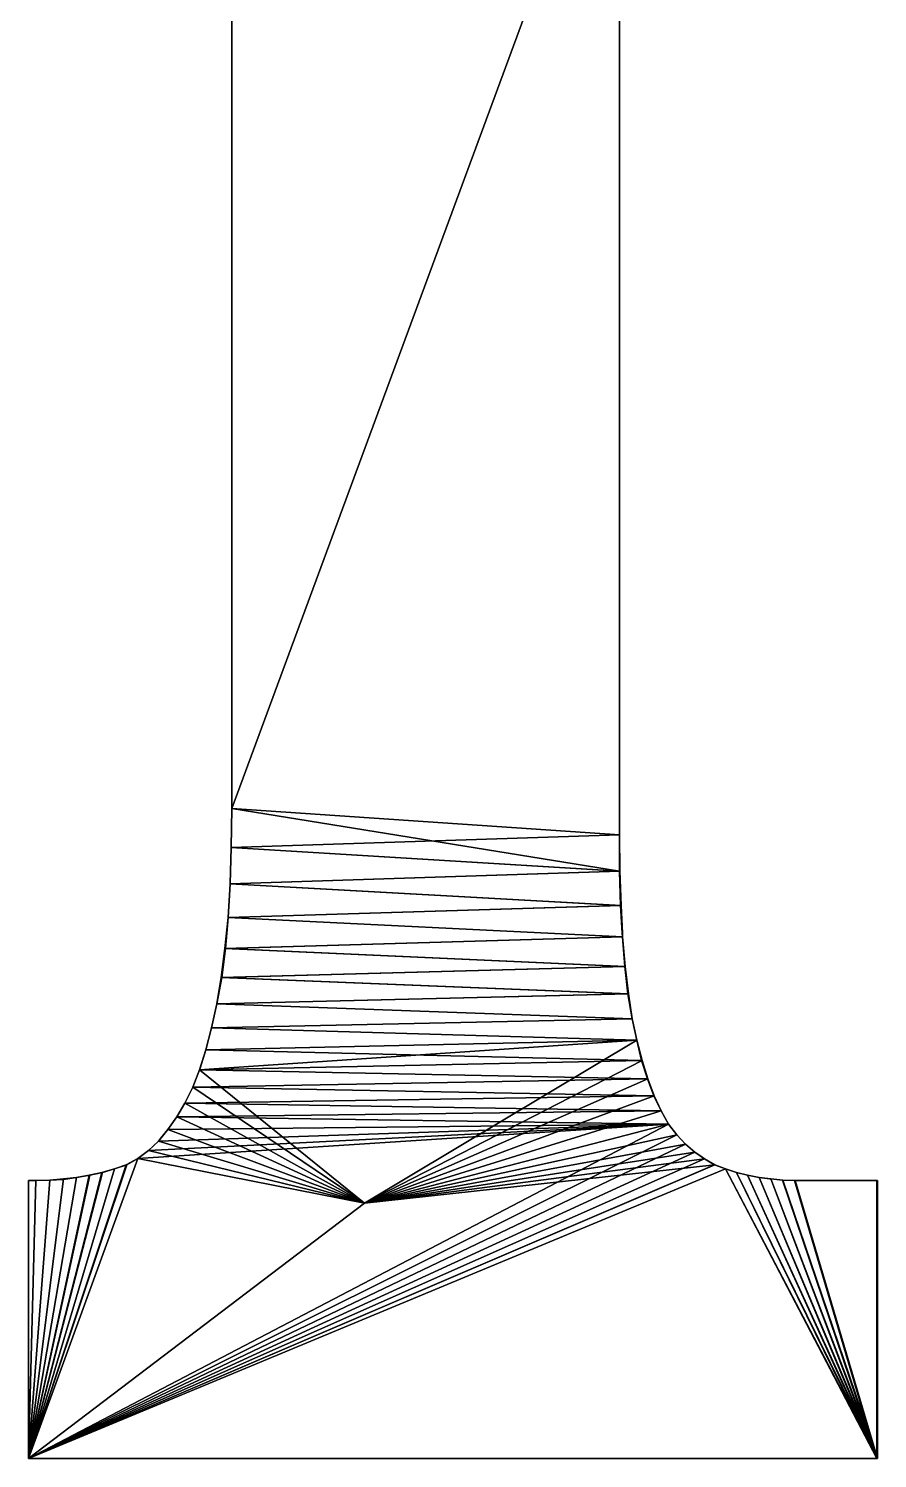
# Model space of a CAD drawing. Extents: x -29.1 to 29.1, y -25 to 25.
# Drawn here: x 10.502 to 12.111, y 3.1 to 5.812 of the extents above; entities that cross this region are included whole.
import ezdxf

# ---------------------------------------------------------------- set-up
doc = ezdxf.new("R2010")
doc.units = 0
doc.header["$MEASUREMENT"] = 0
doc.layers.add('ConstrLine', color=7, linetype='Continuous')
doc.layers.add('ObjLayer', color=2, linetype='Continuous')

msp = doc.modelspace()

# ---------------------------------------------------------------- linework, layer by layer
at = {"layer": 'ConstrLine'}
for p, q in [((10.887, 4.333, 4), (10.887, 7.198, 4)), ((11.622, 6.324, 4), (11.622, 4.214, 4)), ((10.886, 4.259, 4), (10.887, 4.333, 4)), ((10.884, 4.19, 4), (10.886, 4.259, 4)), ((11.622, 4.214, 4), (11.624, 4.149, 4)), ((10.88, 4.126, 4), (10.884, 4.19, 4)), ((10.874, 4.067, 4), (10.88, 4.126, 4)), ((11.624, 4.149, 4), (11.628, 4.089, 4)), ((11.628, 4.089, 4), (11.632, 4.033, 4)), ((10.867, 4.012, 4), (10.874, 4.067, 4)), ((11.632, 4.033, 4), (11.638, 3.981, 4)), ((10.859, 3.962, 4), (10.867, 4.012, 4)), ((10.849, 3.917, 4), (10.859, 3.962, 4)), ((11.638, 3.981, 4), (11.646, 3.934, 4)), ((11.646, 3.934, 4), (11.655, 3.893, 4)), ((10.838, 3.875, 4), (10.849, 3.917, 4)), ((11.655, 3.893, 4), (11.664, 3.855, 4)), ((10.826, 3.837, 4), (10.838, 3.875, 4)), ((11.664, 3.855, 4), (11.675, 3.82, 4)), ((10.813, 3.804, 4), (10.826, 3.837, 4)), ((10.798, 3.774, 4), (10.813, 3.804, 4)), ((11.675, 3.82, 4), (11.687, 3.788, 4)), ((10.783, 3.748, 4), (10.798, 3.774, 4)), ((11.687, 3.788, 4), (11.701, 3.759, 4)), ((10.766, 3.724, 4), (10.783, 3.748, 4)), ((11.701, 3.759, 4), (11.715, 3.734, 4)), ((10.748, 3.702, 4), (10.766, 3.724, 4)), ((11.715, 3.734, 4), (11.731, 3.714, 4)), ((10.729, 3.684, 4), (10.748, 3.702, 4)), ((11.731, 3.714, 4), (11.747, 3.696, 4)), ((11.747, 3.696, 4), (11.765, 3.681, 4)), ((10.687, 3.657, 4), (10.709, 3.669, 4)), ((10.709, 3.669, 4), (10.729, 3.684, 4)), ((11.765, 3.681, 4), (11.783, 3.668, 4)), ((11.783, 3.668, 4), (11.802, 3.657, 4)), ((10.593, 3.633, 4), (10.617, 3.637, 4)), ((10.617, 3.637, 4), (10.641, 3.642, 4)), ((10.641, 3.642, 4), (10.665, 3.649, 4)), ((10.665, 3.649, 4), (10.687, 3.657, 4)), ((11.802, 3.657, 4), (11.823, 3.649, 4)), ((11.823, 3.649, 4), (11.844, 3.642, 4)), ((11.844, 3.642, 4), (11.865, 3.637, 4)), ((11.865, 3.637, 4), (11.887, 3.633, 4)), ((10.502, 3.1, 4), (10.502, 3.627, 4)), ((10.502, 3.627, 4), (10.516, 3.627, 4)), ((10.516, 3.627, 4), (10.542, 3.628, 4)), ((10.542, 3.628, 4), (10.568, 3.63, 4)), ((10.568, 3.63, 4), (10.593, 3.633, 4)), ((11.887, 3.633, 4), (11.909, 3.63, 4)), ((11.909, 3.63, 4), (11.931, 3.628, 4)), ((11.931, 3.628, 4), (11.954, 3.627, 4)), ((11.954, 3.627, 4), (12.11, 3.627, 4)), ((12.11, 3.627, 4), (12.11, 3.1, 4)), ((12.11, 3.1, 4), (10.502, 3.1, 4))]:
    msp.add_line(p, q, dxfattribs=at)
for points in [[(10.887, 4.333, 5), (10.887, 7.198, 5), (10.887, 7.198, 4)], [(10.887, 7.198, 4), (10.887, 4.333, 4), (10.887, 4.333, 5)], [(10.887, 4.333, 5), (11.622, 6.324, 5), (10.887, 7.198, 5)], [(10.887, 4.333, 5), (11.622, 6.324, 5), (10.887, 7.198, 5)], [(10.887, 7.198, 4), (10.887, 4.333, 5), (10.887, 7.198, 5)], [(10.887, 7.198, 4), (10.887, 4.333, 4), (10.887, 4.333, 5)], [(11.622, 6.324, 5), (10.887, 4.333, 5), (11.622, 4.214, 5)], [(11.622, 6.324, 5), (10.887, 4.333, 5), (11.622, 4.283, 5)], [(11.622, 6.324, 5), (11.622, 4.214, 5), (11.622, 4.214, 4)], [(11.622, 6.324, 5), (11.622, 4.214, 4), (11.622, 6.324, 4)], [(11.622, 4.283, 4), (11.622, 6.324, 4), (11.622, 4.283, 5)], [(11.622, 6.324, 5), (11.622, 4.283, 5), (11.622, 6.324, 4)], [(10.887, 4.333, 4), (10.886, 4.259, 4), (10.886, 4.259, 5)], [(10.887, 4.333, 4), (10.886, 4.259, 5), (10.887, 4.333, 5)], [(10.887, 4.333, 5), (10.886, 4.259, 5), (11.622, 4.214, 5)], [(10.887, 4.333, 5), (10.886, 4.259, 5), (11.622, 4.283, 5)], [(10.887, 4.333, 4), (10.886, 4.259, 4), (10.886, 4.259, 5)], [(10.887, 4.333, 4), (10.886, 4.259, 5), (10.887, 4.333, 5)], [(10.886, 4.259, 4), (10.884, 4.19, 4), (10.884, 4.19, 5)], [(10.886, 4.259, 4), (10.884, 4.19, 5), (10.886, 4.259, 5)], [(10.886, 4.259, 5), (10.884, 4.19, 5), (11.622, 4.214, 5)], [(10.884, 4.19, 5), (11.623, 4.214, 5), (10.886, 4.259, 5)], [(10.886, 4.259, 4), (10.884, 4.19, 4), (10.884, 4.19, 5)], [(10.886, 4.259, 4), (10.884, 4.19, 5), (10.886, 4.259, 5)], [(11.622, 4.283, 5), (10.886, 4.259, 5), (11.623, 4.214, 5)], [(11.622, 4.283, 4), (11.622, 4.283, 5), (11.623, 4.214, 5)], [(11.622, 4.283, 4), (11.623, 4.214, 5), (11.623, 4.214, 4)], [(11.624, 4.149, 5), (11.622, 4.214, 5), (10.884, 4.19, 5)], [(11.623, 4.214, 5), (10.884, 4.19, 5), (11.625, 4.149, 5)], [(11.622, 4.214, 4), (11.622, 4.214, 5), (11.624, 4.149, 5)], [(11.622, 4.214, 4), (11.624, 4.149, 5), (11.624, 4.149, 4)], [(11.623, 4.214, 4), (11.623, 4.214, 5), (11.625, 4.149, 5)], [(11.623, 4.214, 4), (11.625, 4.149, 5), (11.625, 4.149, 4)], [(10.884, 4.19, 5), (10.88, 4.126, 5), (11.624, 4.149, 5)], [(10.884, 4.19, 4), (10.88, 4.126, 4), (10.88, 4.126, 5)], [(10.884, 4.19, 4), (10.88, 4.126, 5), (10.884, 4.19, 5)], [(10.88, 4.126, 5), (11.625, 4.149, 5), (10.884, 4.19, 5)], [(10.884, 4.19, 4), (10.88, 4.126, 4), (10.88, 4.126, 5)], [(10.884, 4.19, 4), (10.88, 4.126, 5), (10.884, 4.19, 5)], [(10.88, 4.126, 5), (10.874, 4.067, 5), (11.628, 4.089, 5)], [(10.874, 4.067, 5), (10.88, 4.126, 5), (10.877, 4.096, 4)], [(10.88, 4.126, 5), (10.875, 4.067, 5), (11.628, 4.089, 5)], [(10.88, 4.126, 5), (10.8775, 4.096, 4), (10.875, 4.067, 5)], [(10.88, 4.126, 4), (10.877, 4.096, 4), (10.88, 4.126, 5)], [(10.88, 4.126, 4), (10.8775, 4.096, 4), (10.88, 4.126, 5)], [(11.628, 4.089, 5), (11.624, 4.149, 5), (10.88, 4.126, 5)], [(11.625, 4.149, 5), (10.88, 4.126, 5), (11.628, 4.089, 5)], [(11.624, 4.149, 4), (11.624, 4.149, 5), (11.6275, 4.096, 4)], [(11.624, 4.149, 5), (11.628, 4.089, 5), (11.6275, 4.096, 4)], [(11.625, 4.149, 4), (11.625, 4.149, 5), (11.6276, 4.096, 4)], [(11.625, 4.149, 5), (11.628, 4.089, 5), (11.6276, 4.096, 4)], [(10.877, 4.096, 4), (10.874, 4.067, 4), (10.874, 4.067, 5)], [(10.875, 4.067, 4), (10.875, 4.067, 5), (10.8775, 4.096, 4)], [(11.628, 4.089, 4), (11.6275, 4.096, 4), (11.628, 4.089, 5)], [(11.628, 4.089, 4), (11.6276, 4.096, 4), (11.628, 4.089, 5)], [(11.632, 4.033, 5), (11.628, 4.089, 5), (10.874, 4.067, 5)], [(11.633, 4.033, 5), (11.628, 4.089, 5), (10.875, 4.067, 5)], [(11.628, 4.089, 4), (11.628, 4.089, 5), (11.632, 4.033, 5)], [(11.628, 4.089, 4), (11.632, 4.033, 5), (11.632, 4.033, 4)], [(11.628, 4.089, 4), (11.628, 4.089, 5), (11.633, 4.033, 5)], [(11.628, 4.089, 4), (11.633, 4.033, 5), (11.633, 4.033, 4)], [(10.874, 4.067, 4), (10.867, 4.012, 4), (10.867, 4.012, 5)], [(10.874, 4.067, 4), (10.867, 4.012, 5), (10.874, 4.067, 5)], [(10.874, 4.067, 5), (10.867, 4.012, 5), (11.632, 4.033, 5)], [(10.875, 4.067, 5), (10.868, 4.012, 5), (11.633, 4.033, 5)], [(10.875, 4.067, 5), (10.875, 4.067, 4), (10.868, 4.012, 5)], [(10.868, 4.012, 4), (10.868, 4.012, 5), (10.875, 4.067, 4)], [(11.638, 3.981, 5), (11.632, 4.033, 5), (10.867, 4.012, 5)], [(11.639, 3.981, 5), (11.633, 4.033, 5), (10.868, 4.012, 5)], [(11.632, 4.033, 4), (11.632, 4.033, 5), (11.638, 3.981, 5)], [(11.632, 4.033, 4), (11.638, 3.981, 5), (11.638, 3.981, 4)], [(11.633, 4.033, 4), (11.633, 4.033, 5), (11.639, 3.981, 5)], [(11.633, 4.033, 4), (11.639, 3.981, 5), (11.639, 3.981, 4)], [(10.867, 4.012, 5), (10.859, 3.962, 5), (11.638, 3.981, 5)], [(10.867, 4.012, 4), (10.859, 3.962, 4), (10.859, 3.962, 5)], [(10.867, 4.012, 4), (10.859, 3.962, 5), (10.867, 4.012, 5)], [(10.868, 4.012, 5), (10.859, 3.962, 5), (11.639, 3.981, 5)], [(10.868, 4.012, 4), (10.859, 3.962, 5), (10.868, 4.012, 5)], [(10.859, 3.962, 5), (10.868, 4.012, 4), (10.859, 3.962, 4)], [(10.859, 3.962, 4), (10.849, 3.917, 4), (10.849, 3.917, 5)], [(10.859, 3.962, 4), (10.849, 3.917, 5), (10.859, 3.962, 5)], [(10.859, 3.962, 5), (10.849, 3.917, 5), (11.646, 3.934, 5)], [(10.859, 3.962, 5), (10.849, 3.917, 5), (11.646, 3.934, 5)], [(10.859, 3.962, 5), (10.859, 3.962, 4), (10.849, 3.917, 5)], [(10.849, 3.917, 4), (10.849, 3.917, 5), (10.859, 3.962, 4)], [(11.646, 3.934, 5), (11.638, 3.981, 5), (10.859, 3.962, 5)], [(11.646, 3.934, 5), (11.639, 3.981, 5), (10.859, 3.962, 5)], [(11.638, 3.981, 4), (11.638, 3.981, 5), (11.646, 3.934, 5)], [(11.638, 3.981, 4), (11.646, 3.934, 5), (11.646, 3.934, 4)], [(11.639, 3.981, 4), (11.639, 3.981, 5), (11.646, 3.934, 5)], [(11.639, 3.981, 4), (11.646, 3.934, 5), (11.646, 3.934, 4)], [(11.655, 3.893, 5), (11.646, 3.934, 5), (10.849, 3.917, 5)], [(11.646, 3.934, 5), (10.849, 3.917, 5), (11.655, 3.893, 5)], [(11.646, 3.934, 4), (11.646, 3.934, 5), (11.655, 3.893, 5)], [(11.646, 3.934, 4), (11.655, 3.893, 5), (11.655, 3.893, 4)], [(11.646, 3.934, 5), (11.655, 3.893, 5), (11.651, 3.9112, 4)], [(11.646, 3.934, 4), (11.646, 3.934, 5), (11.651, 3.9112, 4)], [(10.849, 3.917, 5), (10.838, 3.875, 5), (11.655, 3.893, 5)], [(10.849, 3.917, 4), (10.838, 3.875, 4), (10.838, 3.875, 5)], [(10.849, 3.917, 4), (10.838, 3.875, 5), (10.849, 3.917, 5)], [(10.838, 3.875, 5), (11.655, 3.893, 5), (10.849, 3.917, 5)], [(10.849, 3.917, 4), (10.838, 3.875, 4), (10.849, 3.917, 5)], [(10.838, 3.875, 5), (10.849, 3.917, 5), (10.838, 3.875, 4)], [(11.655, 3.893, 4), (11.651, 3.9112, 4), (11.655, 3.893, 5)], [(10.838, 3.875, 5), (10.826, 3.837, 5), (11.655, 3.893, 5)], [(11.139, 3.584, 5), (11.655, 3.893, 5), (10.826, 3.837, 5)], [(11.664, 3.855, 5), (11.655, 3.893, 5), (10.838, 3.875, 5)], [(11.655, 3.893, 5), (11.139, 3.584, 5), (11.665, 3.855, 5)], [(11.655, 3.893, 4), (11.655, 3.893, 5), (11.664, 3.855, 5)], [(11.655, 3.893, 4), (11.664, 3.855, 5), (11.664, 3.855, 4)], [(11.665, 3.855, 4), (11.655, 3.893, 4), (11.665, 3.855, 5)], [(11.655, 3.893, 5), (11.665, 3.855, 5), (11.655, 3.893, 4)], [(10.838, 3.875, 5), (10.826, 3.837, 5), (11.664, 3.855, 5)], [(10.838, 3.875, 4), (10.826, 3.837, 4), (10.826, 3.837, 5)], [(10.838, 3.875, 4), (10.826, 3.837, 5), (10.838, 3.875, 5)], [(10.838, 3.875, 5), (10.8269, 3.84, 4), (10.826, 3.837, 5)], [(11.675, 3.82, 5), (11.664, 3.855, 5), (10.826, 3.837, 5)], [(10.838, 3.875, 4), (10.8269, 3.84, 4), (10.838, 3.875, 5)], [(11.676, 3.82, 5), (11.665, 3.855, 5), (11.139, 3.584, 5)], [(11.664, 3.855, 4), (11.664, 3.855, 5), (11.675, 3.82, 5)], [(11.664, 3.855, 4), (11.675, 3.82, 5), (11.675, 3.82, 4)], [(11.676, 3.82, 5), (11.6697, 3.84, 4), (11.665, 3.855, 5)], [(11.665, 3.855, 4), (11.665, 3.855, 5), (11.6697, 3.84, 4)], [(10.826, 3.837, 5), (10.813, 3.804, 5), (11.675, 3.82, 5)], [(10.826, 3.837, 4), (10.813, 3.804, 4), (10.813, 3.804, 5)], [(10.826, 3.837, 4), (10.813, 3.804, 5), (10.826, 3.837, 5)], [(10.826, 3.837, 5), (10.813, 3.804, 5), (11.139, 3.584, 5)], [(10.826, 3.837, 5), (10.826, 3.837, 4), (10.813, 3.804, 5)], [(10.813, 3.804, 4), (10.813, 3.804, 5), (10.826, 3.837, 4)], [(10.826, 3.837, 4), (10.826, 3.837, 5), (10.8269, 3.84, 4)], [(11.6697, 3.84, 4), (11.676, 3.82, 5), (11.676, 3.82, 4)], [(10.798, 3.774, 5), (11.687, 3.788, 5), (10.813, 3.804, 5)], [(10.813, 3.804, 4), (10.798, 3.774, 4), (10.798, 3.774, 5)], [(10.813, 3.804, 4), (10.798, 3.774, 5), (10.813, 3.804, 5)], [(10.813, 3.804, 5), (10.798, 3.774, 5), (11.139, 3.584, 5)], [(10.798, 3.774, 5), (10.813, 3.804, 5), (10.798, 3.774, 4)], [(10.813, 3.804, 4), (10.798, 3.774, 4), (10.813, 3.804, 5)], [(11.675, 3.82, 5), (10.813, 3.804, 5), (11.687, 3.788, 5)], [(11.676, 3.82, 5), (11.139, 3.584, 5), (11.688, 3.788, 5)], [(11.675, 3.82, 4), (11.675, 3.82, 5), (11.687, 3.788, 5)], [(11.675, 3.82, 4), (11.687, 3.788, 5), (11.687, 3.788, 4)], [(11.688, 3.788, 4), (11.676, 3.82, 5), (11.688, 3.788, 5)], [(11.676, 3.82, 4), (11.676, 3.82, 5), (11.688, 3.788, 4)], [(10.783, 3.748, 5), (11.701, 3.759, 5), (10.798, 3.774, 5)], [(10.798, 3.774, 4), (10.783, 3.748, 4), (10.783, 3.748, 5)], [(10.798, 3.774, 4), (10.783, 3.748, 5), (10.798, 3.774, 5)], [(10.798, 3.774, 5), (10.783, 3.748, 5), (11.139, 3.584, 5)], [(10.798, 3.774, 5), (10.798, 3.774, 4), (10.783, 3.748, 5)], [(10.783, 3.748, 5), (10.798, 3.774, 4), (10.783, 3.748, 4)], [(11.687, 3.788, 5), (10.798, 3.774, 5), (11.701, 3.759, 5)], [(11.688, 3.788, 5), (11.139, 3.584, 5), (11.701, 3.759, 5)], [(11.687, 3.788, 4), (11.687, 3.788, 5), (11.701, 3.759, 5)], [(11.687, 3.788, 4), (11.701, 3.759, 5), (11.701, 3.759, 4)], [(11.701, 3.759, 5), (11.701, 3.759, 4), (11.688, 3.788, 5)], [(11.688, 3.788, 4), (11.688, 3.788, 5), (11.701, 3.759, 4)], [(10.766, 3.724, 5), (11.715, 3.734, 5), (10.783, 3.748, 5)], [(10.783, 3.748, 4), (10.766, 3.724, 4), (10.766, 3.724, 5)], [(10.783, 3.748, 4), (10.766, 3.724, 5), (10.783, 3.748, 5)], [(10.783, 3.748, 5), (10.766, 3.724, 5), (11.139, 3.584, 5)], [(10.783, 3.748, 5), (10.783, 3.748, 4), (10.766, 3.724, 5)], [(10.783, 3.748, 4), (10.766, 3.724, 4), (10.766, 3.724, 5)], [(11.701, 3.759, 5), (10.783, 3.748, 5), (11.715, 3.734, 5)], [(11.701, 3.759, 5), (11.139, 3.584, 5), (11.715, 3.734, 5)], [(11.701, 3.759, 4), (11.701, 3.759, 5), (11.715, 3.734, 5)], [(11.701, 3.759, 4), (11.715, 3.734, 5), (11.715, 3.734, 4)], [(11.701, 3.759, 4), (11.701, 3.759, 5), (11.715, 3.734, 5)], [(11.715, 3.734, 5), (11.715, 3.734, 4), (11.701, 3.759, 4)], [(10.502, 3.1, 5), (11.715, 3.734, 5), (10.709, 3.669, 5)], [(11.731, 3.714, 5), (11.715, 3.734, 5), (10.502, 3.1, 5)], [(10.729, 3.684, 5), (10.709, 3.669, 5), (11.715, 3.734, 5)], [(10.729, 3.684, 5), (11.715, 3.734, 5), (10.748, 3.702, 5)], [(10.748, 3.702, 5), (11.715, 3.734, 5), (10.766, 3.724, 5)], [(10.748, 3.702, 5), (10.766, 3.724, 5), (10.752, 3.7069, 4)], [(10.748, 3.702, 5), (11.139, 3.584, 5), (10.766, 3.724, 5)], [(10.748, 3.702, 5), (10.766, 3.724, 5), (10.748, 3.702, 4)], [(10.766, 3.724, 4), (10.748, 3.702, 4), (10.766, 3.724, 5)], [(10.766, 3.724, 4), (10.752, 3.7069, 4), (10.766, 3.724, 5)], [(11.715, 3.734, 5), (11.139, 3.584, 5), (11.731, 3.714, 5)], [(11.715, 3.734, 4), (11.715, 3.734, 5), (11.731, 3.714, 5)], [(11.715, 3.734, 4), (11.731, 3.714, 5), (11.731, 3.714, 4)], [(11.715, 3.734, 5), (11.731, 3.714, 5), (11.715, 3.734, 4)], [(11.731, 3.714, 4), (11.715, 3.734, 4), (11.731, 3.714, 5)], [(11.747, 3.696, 5), (11.731, 3.714, 5), (10.502, 3.1, 5)], [(11.765, 3.681, 5), (11.747, 3.696, 5), (10.502, 3.1, 5)], [(10.729, 3.684, 4), (10.729, 3.684, 5), (10.748, 3.702, 5)], [(10.729, 3.684, 4), (10.748, 3.702, 5), (10.748, 3.702, 4)], [(10.748, 3.702, 5), (10.729, 3.684, 5), (11.139, 3.584, 5)], [(10.748, 3.702, 5), (10.748, 3.702, 4), (10.729, 3.684, 5)], [(10.729, 3.684, 4), (10.729, 3.684, 5), (10.748, 3.702, 4)], [(10.752, 3.7069, 4), (10.748, 3.702, 4), (10.748, 3.702, 5)], [(11.731, 3.714, 5), (11.139, 3.584, 5), (11.747, 3.696, 5)], [(11.747, 3.696, 5), (11.139, 3.584, 5), (11.765, 3.681, 5)], [(11.731, 3.714, 4), (11.731, 3.714, 5), (11.747, 3.696, 5)], [(11.731, 3.714, 4), (11.747, 3.696, 5), (11.747, 3.696, 4)], [(11.731, 3.714, 5), (11.747, 3.696, 5), (11.731, 3.714, 4)], [(11.747, 3.696, 4), (11.731, 3.714, 4), (11.747, 3.696, 5)], [(11.747, 3.696, 4), (11.747, 3.696, 5), (11.765, 3.681, 5)], [(11.747, 3.696, 4), (11.765, 3.681, 5), (11.765, 3.681, 4)], [(11.747, 3.696, 5), (11.765, 3.681, 5), (11.765, 3.681, 4)], [(11.765, 3.681, 4), (11.747, 3.696, 4), (11.747, 3.696, 5)], [(11.783, 3.668, 5), (11.765, 3.681, 5), (10.502, 3.1, 5)], [(10.709, 3.669, 5), (10.687, 3.657, 5), (10.502, 3.1, 5)], [(10.709, 3.669, 5), (10.688, 3.657, 5), (10.502, 3.1, 5)], [(10.502, 3.1, 5), (11.139, 3.584, 5), (10.709, 3.669, 5)], [(11.802, 3.657, 5), (11.783, 3.668, 5), (10.502, 3.1, 5)], [(10.687, 3.657, 4), (10.687, 3.657, 5), (10.709, 3.669, 5)], [(10.687, 3.657, 4), (10.709, 3.669, 5), (10.709, 3.669, 4)], [(10.688, 3.657, 5), (10.709, 3.669, 5), (10.688, 3.657, 4)], [(10.709, 3.669, 4), (10.688, 3.657, 4), (10.709, 3.669, 5)], [(10.709, 3.669, 4), (10.709, 3.669, 5), (10.729, 3.684, 5)], [(10.709, 3.669, 4), (10.729, 3.684, 5), (10.729, 3.684, 4)], [(10.729, 3.684, 5), (10.709, 3.669, 5), (11.139, 3.584, 5)], [(10.729, 3.684, 5), (10.729, 3.684, 4), (10.709, 3.669, 5)], [(10.709, 3.669, 5), (10.729, 3.684, 4), (10.709, 3.669, 4)], [(11.765, 3.681, 5), (11.139, 3.584, 5), (11.783, 3.668, 5)], [(11.783, 3.668, 5), (11.139, 3.584, 5), (11.803, 3.657, 5)], [(11.765, 3.681, 4), (11.765, 3.681, 5), (11.776, 3.6731, 4)], [(11.765, 3.681, 5), (11.783, 3.668, 5), (11.776, 3.6731, 4)], [(11.765, 3.681, 4), (11.765, 3.681, 5), (11.783, 3.668, 5)], [(11.783, 3.668, 4), (11.765, 3.681, 4), (11.783, 3.668, 5)], [(11.783, 3.668, 4), (11.776, 3.6731, 4), (11.783, 3.668, 5)], [(11.783, 3.668, 4), (11.783, 3.668, 5), (11.802, 3.657, 5)], [(11.783, 3.668, 4), (11.802, 3.657, 5), (11.802, 3.657, 4)], [(11.783, 3.668, 5), (11.803, 3.657, 5), (11.783, 3.668, 4)], [(11.803, 3.657, 4), (11.783, 3.668, 4), (11.803, 3.657, 5)], [(10.687, 3.657, 5), (10.665, 3.649, 5), (10.502, 3.1, 5)], [(11.802, 3.657, 5), (10.502, 3.1, 5), (11.823, 3.649, 5)], [(10.688, 3.657, 5), (10.665, 3.649, 5), (10.502, 3.1, 5)], [(10.502, 3.1, 5), (11.803, 3.657, 5), (11.139, 3.584, 5)], [(11.803, 3.657, 5), (10.502, 3.1, 5), (11.823, 3.649, 5)], [(10.641, 3.642, 5), (10.502, 3.1, 5), (10.665, 3.649, 5)], [(10.502, 3.1, 5), (12.11, 3.1, 5), (11.823, 3.649, 5)], [(10.665, 3.649, 5), (10.642, 3.642, 5), (10.502, 3.1, 5)], [(10.502, 3.1, 5), (12.111, 3.1, 5), (11.823, 3.649, 5)], [(10.641, 3.642, 5), (10.617, 3.637, 5), (10.502, 3.1, 5)], [(10.502, 3.1, 5), (10.642, 3.642, 5), (10.618, 3.637, 5)], [(10.617, 3.637, 5), (10.593, 3.633, 5), (10.502, 3.1, 5)], [(10.618, 3.637, 5), (10.593, 3.633, 5), (10.502, 3.1, 5)], [(10.593, 3.633, 4), (10.593, 3.633, 5), (10.617, 3.637, 5)], [(10.593, 3.633, 4), (10.617, 3.637, 5), (10.617, 3.637, 4)], [(10.593, 3.633, 4), (10.593, 3.633, 5), (10.618, 3.637, 5)], [(10.593, 3.633, 4), (10.618, 3.637, 5), (10.618, 3.637, 4)], [(10.617, 3.637, 4), (10.617, 3.637, 5), (10.641, 3.642, 5)], [(10.617, 3.637, 4), (10.641, 3.642, 5), (10.641, 3.642, 4)], [(10.642, 3.642, 5), (10.627, 3.6389, 4), (10.618, 3.637, 5)], [(10.618, 3.637, 4), (10.618, 3.637, 5), (10.627, 3.6389, 4)], [(10.642, 3.642, 4), (10.627, 3.6389, 4), (10.642, 3.642, 5)], [(10.641, 3.642, 4), (10.641, 3.642, 5), (10.665, 3.649, 5)], [(10.641, 3.642, 4), (10.665, 3.649, 5), (10.665, 3.649, 4)], [(10.665, 3.649, 5), (10.665, 3.649, 4), (10.642, 3.642, 5)], [(10.665, 3.649, 4), (10.642, 3.642, 4), (10.642, 3.642, 5)], [(10.665, 3.649, 4), (10.665, 3.649, 5), (10.687, 3.657, 5)], [(10.665, 3.649, 4), (10.687, 3.657, 5), (10.687, 3.657, 4)], [(10.688, 3.657, 5), (10.688, 3.657, 4), (10.665, 3.649, 5)], [(10.665, 3.649, 4), (10.665, 3.649, 5), (10.688, 3.657, 4)], [(11.802, 3.657, 4), (11.802, 3.657, 5), (11.823, 3.649, 5)], [(11.802, 3.657, 4), (11.823, 3.649, 5), (11.823, 3.649, 4)], [(11.803, 3.657, 5), (11.823, 3.649, 5), (11.803, 3.657, 4)], [(11.823, 3.649, 4), (11.803, 3.657, 4), (11.823, 3.649, 5)], [(11.844, 3.642, 5), (11.823, 3.649, 5), (12.11, 3.1, 5)], [(11.823, 3.649, 4), (11.823, 3.649, 5), (11.844, 3.642, 5)], [(11.823, 3.649, 4), (11.844, 3.642, 5), (11.844, 3.642, 4)], [(11.823, 3.649, 5), (11.844, 3.642, 5), (11.844, 3.642, 4)], [(11.844, 3.642, 4), (11.823, 3.649, 4), (11.823, 3.649, 5)], [(11.844, 3.642, 5), (11.823, 3.649, 5), (12.111, 3.1, 5)], [(11.865, 3.637, 5), (11.844, 3.642, 5), (12.11, 3.1, 5)], [(11.844, 3.642, 4), (11.844, 3.642, 5), (11.865, 3.637, 5)], [(11.844, 3.642, 4), (11.865, 3.637, 5), (11.865, 3.637, 4)], [(11.844, 3.642, 4), (11.844, 3.642, 5), (11.865, 3.637, 5)], [(11.865, 3.637, 4), (11.844, 3.642, 4), (11.865, 3.637, 5)], [(11.865, 3.637, 5), (11.844, 3.642, 5), (12.111, 3.1, 5)], [(11.887, 3.633, 5), (11.865, 3.637, 5), (12.11, 3.1, 5)], [(11.865, 3.637, 4), (11.865, 3.637, 5), (11.887, 3.633, 5)], [(11.865, 3.637, 4), (11.887, 3.633, 5), (11.887, 3.633, 4)], [(11.865, 3.637, 5), (11.887, 3.633, 5), (11.865, 3.637, 4)], [(11.887, 3.633, 4), (11.865, 3.637, 4), (11.887, 3.633, 5)], [(11.887, 3.633, 5), (11.865, 3.637, 5), (12.111, 3.1, 5)], [(10.593, 3.633, 5), (10.568, 3.63, 5), (10.502, 3.1, 5)], [(10.593, 3.633, 5), (10.568, 3.63, 5), (10.502, 3.1, 5)], [(10.568, 3.63, 5), (10.542, 3.628, 5), (10.502, 3.1, 5)], [(10.568, 3.63, 5), (10.542, 3.628, 5), (10.502, 3.1, 5)], [(10.542, 3.628, 5), (10.516, 3.627, 5), (10.502, 3.1, 5)], [(10.542, 3.628, 5), (10.516, 3.627, 5), (10.502, 3.1, 5)], [(10.502, 3.627, 5), (10.502, 3.1, 5), (10.516, 3.627, 5)], [(10.502, 3.627, 4), (10.502, 3.627, 5), (10.516, 3.627, 5)], [(10.502, 3.627, 4), (10.516, 3.627, 5), (10.516, 3.627, 4)], [(10.502, 3.627, 4), (10.502, 3.1, 4), (10.502, 3.627, 5)], [(10.502, 3.627, 5), (10.502, 3.1, 4), (10.502, 3.1, 5)], [(10.502, 3.627, 5), (10.502, 3.1, 5), (10.516, 3.627, 5)], [(10.502, 3.627, 4), (10.502, 3.627, 5), (10.516, 3.627, 5)], [(10.502, 3.627, 4), (10.516, 3.627, 5), (10.516, 3.627, 4)], [(10.502, 3.1, 5), (10.502, 3.627, 5), (10.502, 3.627, 4)], [(10.502, 3.627, 4), (10.502, 3.1, 4), (10.502, 3.1, 5)], [(10.516, 3.627, 4), (10.516, 3.627, 5), (10.542, 3.628, 5)], [(10.516, 3.627, 4), (10.542, 3.628, 5), (10.542, 3.628, 4)], [(10.516, 3.627, 4), (10.516, 3.627, 5), (10.542, 3.628, 5)], [(10.516, 3.627, 4), (10.542, 3.628, 5), (10.542, 3.628, 4)], [(10.542, 3.628, 4), (10.542, 3.628, 5), (10.568, 3.63, 5)], [(10.542, 3.628, 4), (10.568, 3.63, 5), (10.568, 3.63, 4)], [(10.542, 3.628, 4), (10.542, 3.628, 5), (10.568, 3.63, 5)], [(10.542, 3.628, 4), (10.568, 3.63, 5), (10.568, 3.63, 4)], [(10.568, 3.63, 4), (10.568, 3.63, 5), (10.593, 3.633, 5)], [(10.568, 3.63, 4), (10.593, 3.633, 5), (10.593, 3.633, 4)], [(10.568, 3.63, 4), (10.568, 3.63, 5), (10.593, 3.633, 5)], [(10.568, 3.63, 4), (10.593, 3.633, 5), (10.593, 3.633, 4)], [(11.909, 3.63, 5), (11.887, 3.633, 5), (12.11, 3.1, 5)], [(11.887, 3.633, 4), (11.887, 3.633, 5), (11.909, 3.63, 5)], [(11.887, 3.633, 4), (11.909, 3.63, 5), (11.909, 3.63, 4)], [(11.907, 3.6303, 4), (11.887, 3.633, 4), (11.887, 3.633, 5)], [(11.887, 3.633, 5), (11.909, 3.63, 5), (11.907, 3.6303, 4)], [(11.909, 3.63, 5), (11.887, 3.633, 5), (12.111, 3.1, 5)], [(11.909, 3.63, 4), (11.907, 3.6303, 4), (11.909, 3.63, 5)], [(11.931, 3.628, 5), (11.909, 3.63, 5), (12.11, 3.1, 5)], [(11.909, 3.63, 4), (11.909, 3.63, 5), (11.931, 3.628, 5)], [(11.909, 3.63, 4), (11.931, 3.628, 5), (11.931, 3.628, 4)], [(11.932, 3.628, 4), (11.909, 3.63, 4), (11.932, 3.628, 5)], [(11.909, 3.63, 5), (11.932, 3.628, 5), (11.909, 3.63, 4)], [(11.932, 3.628, 5), (11.909, 3.63, 5), (12.111, 3.1, 5)], [(11.931, 3.628, 5), (12.11, 3.1, 5), (11.954, 3.627, 5)], [(11.931, 3.628, 4), (11.931, 3.628, 5), (11.954, 3.627, 5)], [(11.931, 3.628, 4), (11.954, 3.627, 5), (11.954, 3.627, 4)], [(11.932, 3.628, 4), (11.932, 3.628, 5), (11.955, 3.627, 5)], [(11.932, 3.628, 4), (11.955, 3.627, 5), (11.955, 3.627, 4)], [(11.955, 3.627, 5), (11.932, 3.628, 5), (12.111, 3.1, 5)], [(12.11, 3.1, 5), (12.11, 3.627, 5), (11.954, 3.627, 5)], [(11.954, 3.627, 4), (11.954, 3.627, 5), (12.11, 3.627, 5)], [(11.954, 3.627, 4), (12.11, 3.627, 5), (12.11, 3.627, 4)], [(12.111, 3.627, 4), (11.955, 3.627, 5), (12.111, 3.627, 5)], [(12.111, 3.627, 4), (11.955, 3.627, 4), (11.955, 3.627, 5)], [(12.111, 3.627, 5), (11.955, 3.627, 5), (12.111, 3.1, 5)], [(12.11, 3.627, 5), (12.11, 3.1, 5), (12.11, 3.1, 4)], [(12.11, 3.627, 5), (12.11, 3.1, 4), (12.11, 3.627, 4)], [(12.111, 3.627, 4), (12.111, 3.627, 5), (12.111, 3.1, 4)], [(12.111, 3.1, 5), (12.111, 3.1, 4), (12.111, 3.627, 5)], [(12.11, 3.1, 4), (10.502, 3.1, 5), (10.502, 3.1, 4)], [(12.11, 3.1, 5), (10.502, 3.1, 5), (12.11, 3.1, 4)], [(12.111, 3.1, 4), (12.111, 3.1, 5), (10.502, 3.1, 5)], [(10.502, 3.1, 4), (12.111, 3.1, 4), (10.502, 3.1, 5)]]:
    msp.add_3dface(points, dxfattribs=at)
at = {"layer": 'ObjLayer'}
for p, q in [((10.887, 4.333, 5), (10.887, 7.198, 5)), ((11.622, 6.324, 5), (11.622, 4.283, 5)), ((10.886, 4.259, 5), (10.887, 4.333, 5)), ((10.884, 4.19, 5), (10.886, 4.259, 5)), ((11.622, 4.283, 5), (11.623, 4.214, 5)), ((11.623, 4.214, 5), (11.625, 4.149, 5)), ((10.88, 4.126, 5), (10.884, 4.19, 5)), ((10.875, 4.067, 5), (10.88, 4.126, 5)), ((11.625, 4.149, 5), (11.628, 4.089, 5)), ((11.628, 4.089, 5), (11.633, 4.033, 5)), ((10.868, 4.012, 5), (10.875, 4.067, 5)), ((11.633, 4.033, 5), (11.639, 3.981, 5)), ((10.859, 3.962, 5), (10.868, 4.012, 5)), ((10.849, 3.917, 5), (10.859, 3.962, 5)), ((11.639, 3.981, 5), (11.646, 3.934, 5)), ((11.646, 3.934, 5), (11.655, 3.893, 5)), ((10.838, 3.875, 5), (10.849, 3.917, 5)), ((11.655, 3.893, 5), (11.665, 3.855, 5)), ((10.826, 3.837, 5), (10.838, 3.875, 5)), ((11.665, 3.855, 5), (11.676, 3.82, 5)), ((10.813, 3.804, 5), (10.826, 3.837, 5)), ((10.798, 3.774, 5), (10.813, 3.804, 5)), ((11.676, 3.82, 5), (11.688, 3.788, 5)), ((10.783, 3.748, 5), (10.798, 3.774, 5)), ((11.688, 3.788, 5), (11.701, 3.759, 5)), ((10.766, 3.724, 5), (10.783, 3.748, 5)), ((11.701, 3.759, 5), (11.715, 3.734, 5)), ((10.748, 3.702, 5), (10.766, 3.724, 5)), ((11.715, 3.734, 5), (11.731, 3.714, 5)), ((10.729, 3.684, 5), (10.748, 3.702, 5)), ((11.731, 3.714, 5), (11.747, 3.696, 5)), ((11.747, 3.696, 5), (11.765, 3.681, 5)), ((10.688, 3.657, 5), (10.709, 3.669, 5)), ((10.709, 3.669, 5), (10.729, 3.684, 5)), ((11.765, 3.681, 5), (11.783, 3.668, 5)), ((11.783, 3.668, 5), (11.803, 3.657, 5)), ((10.593, 3.633, 5), (10.618, 3.637, 5)), ((10.618, 3.637, 5), (10.642, 3.642, 5)), ((10.642, 3.642, 5), (10.665, 3.649, 5)), ((10.665, 3.649, 5), (10.688, 3.657, 5)), ((11.803, 3.657, 5), (11.823, 3.649, 5)), ((11.823, 3.649, 5), (11.844, 3.642, 5)), ((11.844, 3.642, 5), (11.865, 3.637, 5)), ((11.865, 3.637, 5), (11.887, 3.633, 5)), ((10.502, 3.1, 5), (10.502, 3.627, 5)), ((10.502, 3.627, 5), (10.516, 3.627, 5)), ((10.516, 3.627, 5), (10.542, 3.628, 5)), ((10.542, 3.628, 5), (10.5679, 3.629, 5)), ((10.5679, 3.629, 5), (10.593, 3.633, 5)), ((11.887, 3.633, 5), (11.909, 3.63, 5)), ((11.909, 3.63, 5), (11.932, 3.628, 5)), ((11.932, 3.628, 5), (11.955, 3.627, 5)), ((11.955, 3.627, 5), (12.111, 3.627, 5)), ((12.111, 3.627, 5), (12.111, 3.1, 5)), ((12.111, 3.1, 5), (10.502, 3.1, 5))]:
    msp.add_line(p, q, dxfattribs=at)

doc.saveas('drawing.dxf')
